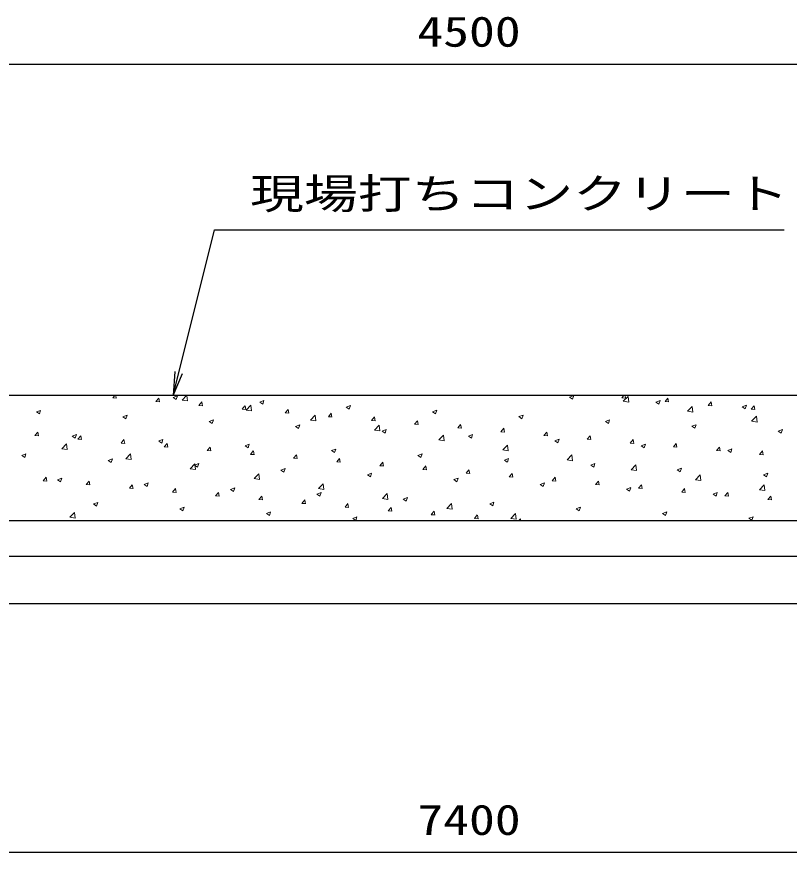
# Model space of a CAD drawing. Units: millimetres at full size. Extents: x 0 to 42050, y 0 to 29700.
# Drawn here: x 19114 to 22378, y 12320 to 15850 of the extents above; entities that cross this region are included whole.
import ezdxf
from ezdxf.enums import TextEntityAlignment as Align

# ---------------------------------------------------------------- set-up
doc = ezdxf.new("R2010")
doc.units = ezdxf.units.MM
for name, color, linetype, lineweight in [('D-DCR-HCHn', 4, 'Continuous', 9), ('D-STR-DIM', 7, 'Continuous', 25), ('D-STR-STRn', 1, 'Continuous', 25), ('D-STR-TXT', 7, 'Continuous', 25)]:
    doc.layers.add(name, color=color, linetype=linetype, lineweight=lineweight)
doc.styles.add('ＭＳ ゴシック', font='')
doc.styles.get('ＭＳ ゴシック').set_extended_font_data('MS Gothic')

# ---------------------------------------------------------------- blocks, each defined once
blk = doc.blocks.new('open_arrow')
at = {"color": 0, "linetype": 'Continuous', "lineweight": -2}
blk.add_lwpolyline([(7.5, 1.25), (0, 0), (7.5, -1.25)], dxfattribs=at)

msp = doc.modelspace()

# ---------------------------------------------------------------- linework, layer by layer
at = {"layer": 'D-DCR-HCHn'}
for p, q in [((19519.906, 14240.058), (19528.249, 14250)), ((19519.91, 14240.044), (19535.092, 14238.716)), ((19535.203, 14238.642), (19533.108, 14250)), ((19702.091, 14224.119), (19714.336, 14238.712)), ((19717.387, 14222.701), (19714.45, 14238.623)), ((19775.934, 14241.796), (19793.719, 14248.623)), ((19775.96, 14241.759), (19788.594, 14233.237)), ((19788.609, 14233.24), (19793.759, 14248.589)), ((19813.02, 14230.132), (19832.083, 14250)), ((19813.048, 14230.074), (19835.638, 14226.571)), ((19835.616, 14226.594), (19832.893, 14250)), ((20140.965, 14221.453), (20158.75, 14228.28)), ((20153.64, 14212.898), (20158.79, 14228.247)), ((21449.476, 14242.348), (21467.261, 14249.175)), ((21449.5, 14242.312), (21462.134, 14233.79)), ((21462.148, 14233.794), (21467.299, 14249.143)), ((21670.877, 14239.832), (21686.059, 14238.504)), ((21670.879, 14239.846), (21679.399, 14250)), ((21676.898, 14225.304), (21696.682, 14245.923)), ((21686.168, 14238.415), (21684.031, 14250)), ((21699.494, 14221.766), (21696.688, 14245.888)), ((21814.507, 14222.006), (21832.292, 14228.832)), ((21827.179, 14213.452), (21832.329, 14228.801)), ((21853.064, 14223.907), (21865.309, 14238.5)), ((21868.352, 14222.475), (21865.415, 14238.396)), ((19702.095, 14224.105), (19717.277, 14222.777)), ((19884.276, 14208.18), (19896.521, 14222.773)), ((19884.279, 14208.166), (19899.461, 14206.838)), ((19899.571, 14206.761), (19896.634, 14222.683)), ((20066.46, 14192.241), (20078.706, 14206.834)), ((20066.463, 14192.227), (20081.645, 14190.899)), ((20081.754, 14190.821), (20078.818, 14206.742)), ((20084.099, 14188.09), (20103.883, 14208.709)), ((20106.695, 14184.551), (20103.888, 14208.674)), ((20140.991, 14221.416), (20153.625, 14212.894)), ((20505.997, 14201.11), (20523.781, 14207.937)), ((20506.021, 14201.074), (20518.656, 14192.552)), ((20518.67, 14192.556), (20523.821, 14207.905)), ((21676.927, 14225.243), (21699.517, 14221.739)), ((21814.53, 14221.97), (21827.165, 14213.447)), ((21853.061, 14223.893), (21868.243, 14222.565)), ((21947.977, 14183.262), (21967.761, 14203.881)), ((21970.573, 14179.723), (21967.767, 14203.846)), ((22035.245, 14207.954), (22050.427, 14206.626)), ((22035.248, 14207.968), (22047.493, 14222.561)), ((22050.535, 14206.535), (22047.599, 14222.456)), ((22179.539, 14201.663), (22197.323, 14208.49)), ((22179.561, 14201.627), (22192.196, 14193.105)), ((22192.21, 14193.109), (22197.36, 14208.458)), ((22217.429, 14192.015), (22232.611, 14190.687)), ((22217.433, 14192.029), (22229.678, 14206.622)), ((22232.719, 14190.594), (22229.782, 14206.516)), ((19197.486, 14180.215), (19215.271, 14187.042)), ((19197.513, 14180.179), (19210.147, 14171.656)), ((19210.162, 14171.659), (19215.312, 14187.008)), ((19562.518, 14159.873), (19580.302, 14166.7)), ((19562.543, 14159.836), (19575.178, 14151.314)), ((19575.192, 14151.317), (19580.343, 14166.666)), ((20084.127, 14188.032), (20106.717, 14184.528)), ((20248.645, 14176.302), (20260.89, 14190.895)), ((20248.647, 14176.288), (20263.829, 14174.96)), ((20263.938, 14174.881), (20261.002, 14190.802)), ((20355.178, 14146.048), (20374.962, 14166.666)), ((20377.774, 14142.509), (20374.967, 14166.631)), ((20430.83, 14160.363), (20443.075, 14174.956)), ((20430.831, 14160.349), (20446.013, 14159.021)), ((20446.122, 14158.94), (20443.185, 14174.862)), ((20613.014, 14144.424), (20625.26, 14159.017)), ((20628.306, 14143), (20625.369, 14158.921)), ((20871.028, 14180.768), (20888.813, 14187.595)), ((20871.052, 14180.732), (20883.687, 14172.21)), ((20883.701, 14172.213), (20888.851, 14187.562)), ((21236.059, 14160.425), (21253.844, 14167.252)), ((21236.083, 14160.389), (21248.718, 14151.867)), ((21248.732, 14151.871), (21253.882, 14167.22)), ((21948.006, 14183.2), (21970.596, 14179.697)), ((22219.056, 14141.22), (22238.84, 14161.839)), ((22241.652, 14137.681), (22238.846, 14161.803)), ((19927.549, 14139.53), (19945.334, 14146.357)), ((19927.574, 14139.494), (19940.209, 14130.972)), ((19940.223, 14130.975), (19945.373, 14146.324)), ((20292.58, 14119.188), (20310.365, 14126.014)), ((20305.254, 14110.633), (20310.404, 14125.982)), ((20355.206, 14145.989), (20377.796, 14142.485)), ((20613.015, 14144.41), (20628.197, 14143.082)), ((20626.257, 14104.005), (20646.041, 14124.624)), ((20648.853, 14100.467), (20646.047, 14124.589)), ((20795.199, 14128.485), (20807.444, 14143.078)), ((20795.199, 14128.471), (20810.381, 14127.143)), ((20810.49, 14127.06), (20807.553, 14142.981)), ((20977.384, 14112.546), (20989.629, 14127.139)), ((20992.674, 14111.119), (20989.737, 14127.041)), ((21601.091, 14140.083), (21618.876, 14146.91)), ((21601.114, 14140.047), (21613.748, 14131.525)), ((21613.763, 14131.529), (21618.913, 14146.878)), ((21966.122, 14119.74), (21983.907, 14126.567)), ((21978.794, 14111.187), (21983.944, 14126.536)), ((22219.086, 14141.157), (22241.675, 14137.654)), ((19190.781, 14080.88), (19203.026, 14095.473)), ((19206.077, 14079.465), (19203.14, 14095.387)), ((20292.605, 14119.151), (20305.24, 14110.629)), ((20626.286, 14103.946), (20648.875, 14100.443)), ((20657.612, 14098.845), (20675.396, 14105.672)), ((20657.636, 14098.809), (20670.27, 14090.287)), ((20670.285, 14090.29), (20675.435, 14105.639)), ((20977.383, 14112.532), (20992.565, 14111.203)), ((21022.643, 14078.502), (21040.428, 14085.329)), ((21035.315, 14069.948), (21040.466, 14085.297)), ((21159.567, 14096.593), (21174.749, 14095.264)), ((21159.568, 14096.607), (21171.814, 14111.2)), ((21174.857, 14095.179), (21171.921, 14111.101)), ((21341.753, 14080.667), (21353.998, 14095.261)), ((21357.041, 14079.239), (21354.105, 14095.16)), ((21966.145, 14119.704), (21978.779, 14111.182)), ((22331.154, 14099.397), (22348.938, 14106.224)), ((22331.176, 14099.362), (22343.81, 14090.84)), ((22343.824, 14090.844), (22348.974, 14106.193)), ((19190.785, 14080.866), (19205.967, 14079.537)), ((19349.101, 14077.95), (19366.886, 14084.777)), ((19349.127, 14077.913), (19361.762, 14069.391)), ((19361.776, 14069.394), (19366.926, 14084.743)), ((19372.965, 14064.941), (19385.21, 14079.534)), ((19372.969, 14064.926), (19388.151, 14063.598)), ((19388.26, 14063.525), (19385.324, 14079.446)), ((19555.15, 14049.001), (19567.395, 14063.595)), ((19570.444, 14047.585), (19567.508, 14063.506)), ((19714.132, 14057.607), (19731.917, 14064.434)), ((19714.158, 14057.571), (19726.792, 14049.049)), ((19726.807, 14049.052), (19731.957, 14064.401)), ((20897.336, 14061.963), (20917.12, 14082.582)), ((20897.365, 14061.903), (20919.955, 14058.4)), ((20919.932, 14058.424), (20917.126, 14082.547)), ((21022.667, 14078.466), (21035.301, 14069.944)), ((21341.751, 14080.654), (21356.933, 14079.325)), ((21387.674, 14058.16), (21405.459, 14064.987)), ((21387.697, 14058.124), (21400.332, 14049.602)), ((21400.346, 14049.606), (21405.496, 14064.955)), ((21523.935, 14064.715), (21539.117, 14063.386)), ((21523.938, 14064.728), (21536.183, 14079.321)), ((21539.225, 14063.299), (21536.288, 14079.22)), ((21706.122, 14048.789), (21718.368, 14063.382)), ((21721.409, 14047.358), (21718.472, 14063.28)), ((19304.537, 14024.748), (19324.32, 14045.367)), ((19304.565, 14024.692), (19327.155, 14021.188)), ((19327.132, 14021.21), (19324.326, 14045.333)), ((19555.153, 14048.987), (19570.335, 14047.659)), ((19737.335, 14033.062), (19749.58, 14047.655)), ((19737.337, 14033.048), (19752.519, 14031.72)), ((19752.628, 14031.644), (19749.691, 14047.566)), ((19919.519, 14017.123), (19931.764, 14031.716)), ((19919.521, 14017.109), (19934.703, 14015.781)), ((19934.812, 14015.704), (19931.875, 14031.626)), ((20079.164, 14037.265), (20096.948, 14044.092)), ((20079.189, 14037.229), (20091.823, 14028.706)), ((20091.837, 14028.71), (20096.988, 14044.059)), ((20101.704, 14001.184), (20113.949, 14015.777)), ((20116.996, 13999.764), (20114.059, 14015.685)), ((20444.195, 14016.922), (20461.98, 14023.749)), ((20444.219, 14016.886), (20456.854, 14008.364)), ((20456.868, 14008.368), (20462.018, 14023.717)), ((21168.415, 14019.921), (21188.199, 14040.539)), ((21168.444, 14019.861), (21191.034, 14016.357)), ((21191.011, 14016.382), (21188.205, 14040.505)), ((21706.12, 14048.776), (21721.302, 14047.447)), ((21752.706, 14037.817), (21770.49, 14044.644)), ((21752.728, 14037.782), (21765.363, 14029.259)), ((21765.377, 14029.264), (21770.527, 14044.613)), ((21888.304, 14032.837), (21903.486, 14031.508)), ((21888.307, 14032.85), (21900.552, 14047.443)), ((21903.593, 14031.418), (21900.656, 14047.339)), ((22070.488, 14016.897), (22085.67, 14015.569)), ((22070.492, 14016.911), (22082.737, 14031.504)), ((22085.777, 14015.478), (22082.84, 14031.399)), ((22117.737, 14017.474), (22135.522, 14024.301)), ((22117.759, 14017.439), (22130.394, 14008.917)), ((22130.408, 14008.921), (22135.558, 14024.27)), ((22252.676, 14000.972), (22264.922, 14015.565)), ((22267.961, 13999.537), (22265.024, 14015.459)), ((19135.685, 13996.027), (19153.469, 14002.854)), ((19135.711, 13995.991), (19148.345, 13987.469)), ((19148.359, 13987.471), (19153.51, 14002.82)), ((19500.716, 13975.684), (19518.501, 13982.511)), ((19513.39, 13967.129), (19518.54, 13982.478)), ((19575.616, 13982.706), (19595.399, 14003.325)), ((19575.644, 13982.649), (19598.234, 13979.146)), ((19598.211, 13979.168), (19595.405, 14003.29)), ((20101.706, 14001.17), (20116.888, 13999.842)), ((20283.889, 13985.245), (20296.134, 13999.838)), ((20283.89, 13985.231), (20299.072, 13983.903)), ((20299.18, 13983.824), (20296.243, 13999.745)), ((20466.073, 13969.306), (20478.318, 13983.899)), ((20481.363, 13967.883), (20478.427, 13983.805)), ((20809.227, 13996.579), (20827.011, 14003.406)), ((20809.25, 13996.544), (20821.885, 13988.022)), ((20821.899, 13988.025), (20827.049, 14003.374)), ((21174.258, 13976.237), (21192.043, 13983.064)), ((21186.93, 13967.683), (21192.08, 13983.032)), ((21439.494, 13977.878), (21459.278, 13998.497)), ((21462.09, 13974.34), (21459.284, 13998.462)), ((22252.672, 14000.958), (22267.854, 13999.63)), ((19500.741, 13975.648), (19513.376, 13967.126)), ((19846.695, 13940.664), (19866.478, 13961.283)), ((19865.747, 13955.342), (19883.532, 13962.169)), ((19865.772, 13955.306), (19878.407, 13946.784)), ((19869.29, 13937.126), (19866.484, 13961.248)), ((19878.421, 13946.787), (19883.571, 13962.136)), ((20466.074, 13969.292), (20481.256, 13967.964)), ((20648.258, 13953.367), (20660.503, 13967.96)), ((20648.258, 13953.353), (20663.44, 13952.025)), ((20663.547, 13951.943), (20660.611, 13967.864)), ((20830.443, 13937.428), (20842.688, 13952.021)), ((20845.731, 13936.003), (20842.794, 13951.924)), ((21174.281, 13976.201), (21186.916, 13967.679)), ((21439.523, 13977.818), (21462.113, 13974.314)), ((21539.289, 13955.894), (21557.074, 13962.721)), ((21539.312, 13955.859), (21551.946, 13947.337)), ((21551.961, 13947.341), (21557.111, 13962.69)), ((21710.573, 13935.836), (21730.357, 13956.455)), ((21733.169, 13932.298), (21730.363, 13956.42)), ((19846.723, 13940.607), (19869.313, 13937.103)), ((20117.774, 13898.621), (20137.557, 13919.24)), ((20140.369, 13895.083), (20137.563, 13919.206)), ((20230.779, 13934.999), (20248.563, 13941.826)), ((20230.803, 13934.963), (20243.438, 13926.441)), ((20243.452, 13926.445), (20248.602, 13941.794)), ((20595.81, 13914.656), (20613.595, 13921.483)), ((20595.834, 13914.621), (20608.468, 13906.099)), ((20608.482, 13906.102), (20613.633, 13921.451)), ((20830.442, 13937.414), (20845.624, 13936.086)), ((21012.626, 13921.475), (21027.808, 13920.147)), ((21012.627, 13921.489), (21024.872, 13936.082)), ((21027.915, 13920.062), (21024.978, 13935.984)), ((21194.812, 13905.55), (21207.057, 13920.143)), ((21210.099, 13904.122), (21207.162, 13920.044)), ((21710.602, 13935.775), (21733.192, 13932.271)), ((21904.321, 13935.552), (21922.105, 13942.378)), ((21904.343, 13935.516), (21916.977, 13926.994)), ((21916.991, 13926.999), (21922.141, 13942.348)), ((21981.652, 13893.794), (22001.436, 13914.412)), ((22004.248, 13890.255), (22001.442, 13914.378)), ((22269.352, 13915.209), (22287.137, 13922.036)), ((22269.373, 13915.174), (22282.008, 13906.652)), ((22282.022, 13906.656), (22287.172, 13922.005)), ((19226.024, 13889.823), (19238.269, 13904.416)), ((19226.028, 13889.809), (19241.21, 13888.481)), ((19241.318, 13888.408), (19238.381, 13904.33)), ((19287.299, 13893.761), (19305.084, 13900.588)), ((19287.325, 13893.725), (19299.96, 13885.203)), ((19299.974, 13885.206), (19305.124, 13900.555)), ((19408.209, 13873.884), (19420.454, 13888.477)), ((19408.212, 13873.87), (19423.394, 13872.542)), ((19423.502, 13872.468), (19420.565, 13888.389)), ((19652.331, 13873.419), (19670.116, 13880.246)), ((19652.356, 13873.383), (19664.99, 13864.861)), ((19665.004, 13864.864), (19670.155, 13880.213)), ((20117.802, 13898.564), (20140.392, 13895.06)), ((20388.853, 13856.579), (20408.637, 13877.198)), ((20411.449, 13853.041), (20408.642, 13877.164)), ((20960.841, 13894.314), (20978.626, 13901.141)), ((20960.865, 13894.278), (20973.499, 13885.756)), ((20973.513, 13885.76), (20978.663, 13901.109)), ((21194.81, 13905.536), (21209.992, 13904.208)), ((21325.873, 13873.971), (21343.657, 13880.798)), ((21325.895, 13873.936), (21338.53, 13865.414)), ((21338.544, 13865.418), (21343.694, 13880.767)), ((21376.994, 13889.597), (21392.176, 13888.269)), ((21376.997, 13889.611), (21389.242, 13904.204)), ((21392.283, 13888.182), (21389.346, 13904.103)), ((21559.178, 13873.658), (21574.36, 13872.33)), ((21559.181, 13873.671), (21571.426, 13888.265)), ((21574.467, 13872.242), (21571.53, 13888.163)), ((21981.681, 13893.732), (22004.271, 13890.229)), ((19590.393, 13857.945), (19602.638, 13872.538)), ((19590.396, 13857.931), (19605.578, 13856.603)), ((19605.686, 13856.528), (19602.749, 13872.449)), ((19772.578, 13842.006), (19784.823, 13856.599)), ((19772.58, 13841.992), (19787.762, 13840.663)), ((19787.869, 13840.587), (19784.933, 13856.509)), ((19954.763, 13826.066), (19967.008, 13840.66)), ((19970.053, 13824.647), (19967.117, 13840.569)), ((20017.362, 13853.076), (20035.147, 13859.903)), ((20017.387, 13853.041), (20030.021, 13844.518)), ((20030.035, 13844.522), (20035.185, 13859.871)), ((20382.394, 13832.734), (20400.178, 13839.56)), ((20388.881, 13856.521), (20411.471, 13853.017)), ((20395.066, 13824.18), (20400.216, 13839.529)), ((21690.904, 13853.629), (21708.689, 13860.456)), ((21690.926, 13853.594), (21703.561, 13845.071)), ((21703.575, 13845.076), (21708.725, 13860.425)), ((21741.362, 13857.719), (21756.544, 13856.391)), ((21741.366, 13857.732), (21753.611, 13872.326)), ((21756.65, 13856.301), (21753.714, 13872.223)), ((21923.546, 13841.78), (21938.728, 13840.452)), ((21923.551, 13841.793), (21935.796, 13856.386)), ((21938.834, 13840.361), (21935.897, 13856.282)), ((22055.935, 13833.286), (22073.72, 13840.113)), ((22068.606, 13824.733), (22073.756, 13840.082)), ((22105.735, 13825.854), (22117.98, 13840.447)), ((22121.018, 13824.421), (22118.081, 13840.342)), ((22252.731, 13851.751), (22272.515, 13872.37)), ((22252.76, 13851.689), (22275.35, 13848.186)), ((22275.327, 13848.213), (22272.521, 13872.335)), ((19954.764, 13826.053), (19969.946, 13824.724)), ((20136.947, 13810.127), (20149.192, 13824.72)), ((20136.948, 13810.114), (20152.13, 13808.785)), ((20152.237, 13808.707), (20149.3, 13824.628)), ((20319.132, 13794.188), (20331.377, 13808.781)), ((20334.421, 13792.767), (20331.484, 13808.688)), ((20382.417, 13832.698), (20395.052, 13824.176)), ((20659.932, 13814.537), (20679.716, 13835.156)), ((20659.96, 13814.478), (20682.55, 13810.975)), ((20682.528, 13810.999), (20679.721, 13835.121)), ((20747.425, 13812.391), (20765.21, 13819.218)), ((20747.448, 13812.356), (20760.083, 13803.834)), ((20760.097, 13803.837), (20765.247, 13819.186)), ((22055.957, 13833.251), (22068.592, 13824.729)), ((22105.731, 13825.841), (22120.913, 13824.513)), ((22287.915, 13809.902), (22303.097, 13808.574)), ((22287.92, 13809.915), (22300.165, 13824.508)), ((22303.202, 13808.48), (22300.265, 13824.402)), ((19438.914, 13791.496), (19456.699, 13798.323)), ((19438.939, 13791.46), (19451.574, 13782.938)), ((19451.588, 13782.941), (19456.738, 13798.29)), ((19803.946, 13771.153), (19821.73, 13777.98)), ((19803.97, 13771.118), (19816.605, 13762.596)), ((19816.619, 13762.599), (19821.769, 13777.948)), ((20319.132, 13794.175), (20334.314, 13792.846)), ((20501.317, 13778.249), (20513.562, 13792.842)), ((20501.317, 13778.236), (20516.499, 13776.907)), ((20516.605, 13776.826), (20513.668, 13792.748)), ((20683.501, 13762.31), (20695.746, 13776.903)), ((20698.789, 13760.886), (20695.852, 13776.807)), ((20931.011, 13772.494), (20950.795, 13793.113)), ((20931.039, 13772.435), (20953.629, 13768.932)), ((20953.607, 13768.957), (20950.8, 13793.079)), ((21112.456, 13792.048), (21130.241, 13798.875)), ((21112.479, 13792.013), (21125.114, 13783.491)), ((21125.128, 13783.495), (21130.278, 13798.844)), ((21477.488, 13771.706), (21495.272, 13778.533)), ((21477.51, 13771.671), (21490.144, 13763.149)), ((21490.158, 13763.153), (21495.309, 13778.502)), ((19338.212, 13735.28), (19357.995, 13755.899)), ((19338.239, 13735.224), (19360.829, 13731.721)), ((19360.807, 13731.742), (19358.001, 13755.865)), ((20168.977, 13750.811), (20186.762, 13757.638)), ((20169.001, 13750.775), (20181.636, 13742.253)), ((20181.65, 13742.257), (20186.8, 13757.606)), ((20534.008, 13730.468), (20551.793, 13737.295)), ((20546.68, 13721.915), (20551.83, 13737.264)), ((20683.501, 13762.297), (20698.683, 13760.968)), ((20865.685, 13746.357), (20880.867, 13745.029)), ((20865.686, 13746.371), (20877.931, 13760.964)), ((20880.972, 13744.946), (20878.036, 13760.867)), ((21047.871, 13730.432), (21060.116, 13745.025)), ((21063.156, 13729.005), (21060.22, 13744.927)), ((21202.09, 13730.452), (21221.874, 13751.071)), ((21224.686, 13726.914), (21221.88, 13751.037)), ((21842.519, 13751.363), (21860.304, 13758.19)), ((21842.541, 13751.328), (21855.175, 13742.806)), ((21855.189, 13742.811), (21860.339, 13758.16)), ((22207.55, 13731.021), (22225.335, 13737.847)), ((22220.22, 13722.468), (22225.37, 13737.817)), ((20534.032, 13730.433), (20546.666, 13721.911)), ((21047.869, 13730.418), (21063.051, 13729.09)), ((21202.118, 13730.393), (21224.708, 13726.889)), ((21234.676, 13720), (21242.3, 13729.086)), ((21244.061, 13720), (21242.403, 13728.987)), ((22207.571, 13730.986), (22220.206, 13722.464))]:
    msp.add_line(p, q, dxfattribs=at)
at = {"layer": 'D-STR-DIM'}
for p, q in [((18775, 15650), (23275, 15650)), ((17325, 12320), (24725, 12320))]:
    msp.add_line(p, q, dxfattribs=at)
at = {"layer": 'D-STR-STRn'}
for p, q in [((23925, 14250), (18125, 14250)), ((24825, 13720), (17225, 13720)), ((24825, 13570), (17225, 13570)), ((24825, 13370), (17225, 13370))]:
    msp.add_line(p, q, dxfattribs=at)
at = {"layer": 'D-STR-TXT'}
msp.add_lwpolyline([(19775, 14250), (19950, 14950), (20050, 14950), (22356.345, 14950)], dxfattribs=at)

# ---------------------------------------------------------------- block references
at = {"layer": 'D-STR-TXT', "xscale": 13.3, "yscale": 13.3, "rotation": 76}
msp.add_blockref('open_arrow', (19775, 14250), dxfattribs=at)

# ---------------------------------------------------------------- texts
at = {"layer": 'D-STR-DIM', "style": 'ＭＳ ゴシック', "width": 1.25}
for s, p in [('4500', (21025, 15787.5)), ('7400', (21025, 12457.5))]:
    msp.add_text(s, height=128.3, dxfattribs=at).set_placement(p, align=Align.MIDDLE_CENTER)
at = {"layer": 'D-STR-TXT', "style": 'ＭＳ ゴシック', "width": 1.3}
msp.add_text('現場打ちコンクリート', height=128.3, dxfattribs=at).set_placement((20100, 15000), align=Align.BOTTOM_LEFT)

doc.saveas('drawing.dxf')
